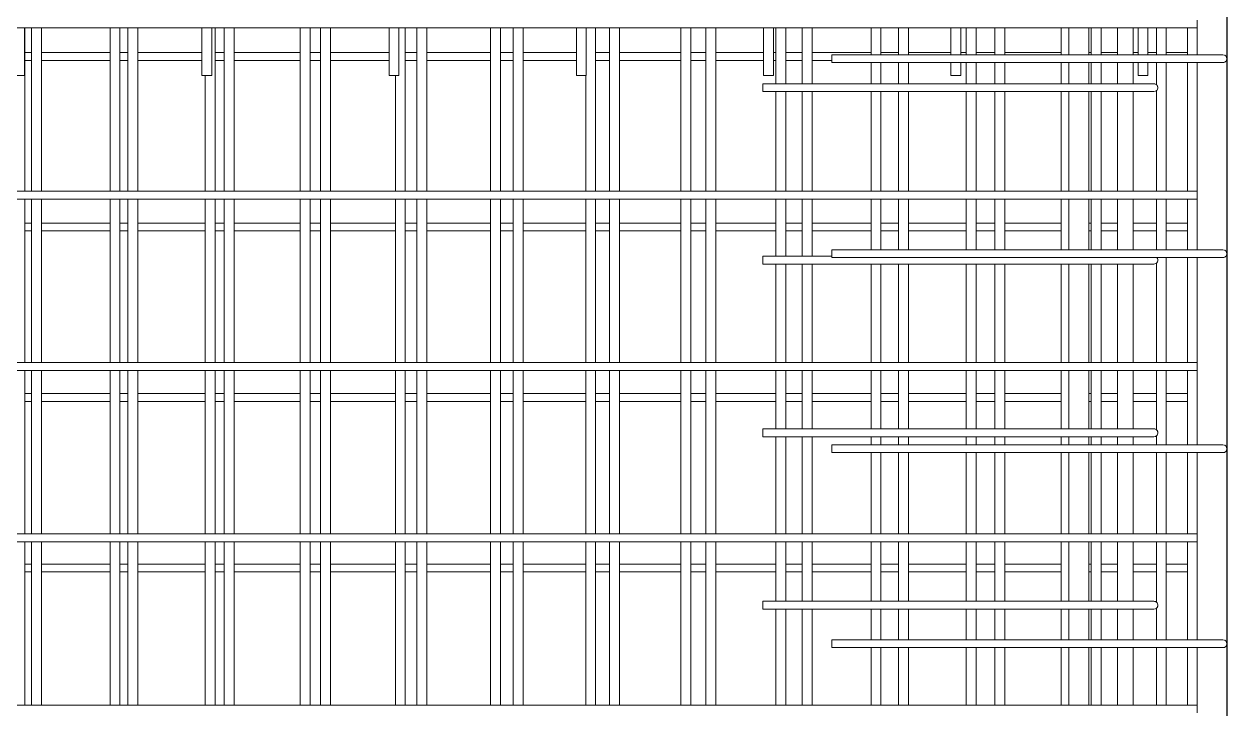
# Model space of a CAD drawing. Header units: millimetres. Extents: x 6744 to 22888, y -3063 to 10037.
# Drawn here: x 11100 to 12319, y 5755 to 6449 of the extents above; entities that cross this region are included whole.
import ezdxf

# ---------------------------------------------------------------- set-up
doc = ezdxf.new("R2010")
doc.units = ezdxf.units.MM
doc.layers.add('A-WALL', color=113, linetype='Continuous', lineweight=25)
doc.layers.add('S-RBAR', color=171, linetype='Continuous', lineweight=18)

msp = doc.modelspace()

# ---------------------------------------------------------------- linework, layer by layer
at = {"layer": 'A-WALL'}
msp.add_line((12318.56745, 6750), (12318.56745, 4105), dxfattribs=at)
at = {"layer": 'S-RBAR'}
for p, q in [((10132.56745, 6445.10214), (12288.56745, 6445.10214)), ((11100.74927, 6397), (11100.74927, 6445.10214)), ((11101.10945, 6279.54431), (11101.10945, 6445.10214)), ((11108.022, 6279.54431), (11108.022, 6445.10214)), ((11118.022, 6279.54431), (11118.022, 6445.10214)), ((11187.44562, 6279.54431), (11187.44562, 6445.10214)), ((11197.44562, 6279.54431), (11197.44562, 6445.10214)), ((11205.56745, 6279.54431), (11205.56745, 6445.10214)), ((11215.56745, 6279.54431), (11215.56745, 6445.10214)), ((11280.38564, 6397), (11280.38564, 6445.10214)), ((11290.38564, 6397), (11290.38564, 6445.10214)), ((11293.78178, 6279.54431), (11293.78178, 6445.10214)), ((11303.11291, 6279.54431), (11303.11291, 6445.10214)), ((11313.11291, 6279.54431), (11313.11291, 6445.10214)), ((11380.11794, 6279.54431), (11380.11794, 6445.10214)), ((11390.11794, 6279.54431), (11390.11794, 6445.10214)), ((11400.65836, 6279.54431), (11400.65836, 6445.10214)), ((11410.65836, 6279.54431), (11410.65836, 6445.10214)), ((11470.022, 6397), (11470.022, 6445.10214)), ((11480.022, 6397), (11480.022, 6445.10214)), ((11486.4541, 6279.54431), (11486.4541, 6445.10214)), ((11498.20382, 6279.54431), (11498.20382, 6445.10214)), ((11508.20382, 6279.54431), (11508.20382, 6445.10214)), ((11572.79026, 6279.54431), (11572.79026, 6445.10214)), ((11582.79026, 6279.54431), (11582.79026, 6445.10214)), ((11595.74927, 6279.54431), (11595.74927, 6445.10214)), ((11605.74927, 6279.54431), (11605.74927, 6445.10214)), ((11659.65836, 6397), (11659.65836, 6445.10214)), ((11669.65836, 6397), (11669.65836, 6445.10214)), ((11679.12642, 6279.54431), (11679.12642, 6445.10214)), ((11693.29473, 6279.54431), (11693.29473, 6445.10214)), ((11703.29473, 6279.54431), (11703.29473, 6445.10214)), ((11765.46258, 6279.54431), (11765.46258, 6445.10214)), ((11775.46258, 6279.54431), (11775.46258, 6445.10214)), ((11790.84018, 6279.54431), (11790.84018, 6445.10214)), ((11800.84018, 6279.54431), (11800.84018, 6445.10214)), ((11849.29473, 6397), (11849.29473, 6445.10214)), ((11859.29473, 6397), (11859.29473, 6445.10214)), ((11861.79874, 6388.59345), (11861.79874, 6445.10214)), ((11871.79874, 6388.59345), (11871.79874, 6445.10214)), ((11888.38564, 6388.59345), (11888.38564, 6445.10214)), ((11898.38564, 6388.59345), (11898.38564, 6445.10214)), ((11958.1349, 6418), (11958.1349, 6445.10214)), ((11968.1349, 6418), (11968.1349, 6445.10214)), ((11985.93109, 6418), (11985.93109, 6445.10214)), ((11995.93109, 6418), (11995.93109, 6445.10214)), ((12038.93109, 6418), (12038.93109, 6445.10214)), ((12048.93109, 6418), (12048.93109, 6445.10214)), ((12054.47106, 6418), (12054.47106, 6445.10214)), ((12064.47106, 6418), (12064.47106, 6445.10214)), ((12083.47655, 6418), (12083.47655, 6445.10214)), ((12093.47655, 6418), (12093.47655, 6445.10214)), ((12150.80722, 6418), (12150.80722, 6445.10214)), ((12158.56541, 6418), (12158.56541, 6445.10214)), ((12178.56541, 6418), (12178.56541, 6445.10214)), ((12181.022, 6418), (12181.022, 6445.10214)), ((12191.022, 6418), (12191.022, 6445.10214)), ((12207.56745, 6418), (12207.56745, 6445.10214)), ((12223.56745, 6418), (12223.56745, 6445.10214)), ((12228.56745, 6418), (12228.56745, 6445.10214)), ((12238.56745, 6418), (12238.56745, 6445.10214)), ((12247.14338, 6418), (12247.14338, 6445.10214)), ((12257.14338, 6418), (12257.14338, 6445.10214)), ((12278.56745, 6418), (12278.56745, 6445.10214)), ((12288.56745, 6445.10214), (12288.56745, 6453.10214)), ((12288.56745, 6418), (12288.56745, 6445.10214)), ((11101.10945, 6420.21154), (11108.022, 6420.21154)), ((11118.022, 6420.21154), (11187.44562, 6420.21154)), ((11197.44562, 6420.21154), (11205.56745, 6420.21154)), ((11215.56745, 6420.21154), (11280.38564, 6420.21154)), ((11293.78178, 6420.21154), (11303.11291, 6420.21154)), ((11313.11291, 6420.21154), (11380.11794, 6420.21154)), ((11390.11794, 6420.21154), (11400.65836, 6420.21154)), ((11410.65836, 6420.21154), (11470.022, 6420.21154)), ((11486.4541, 6420.21154), (11498.20382, 6420.21154)), ((11508.20382, 6420.21154), (11572.79026, 6420.21154)), ((11582.79026, 6420.21154), (11595.74927, 6420.21154)), ((11605.74927, 6420.21154), (11659.65836, 6420.21154)), ((11679.12642, 6420.21154), (11693.29473, 6420.21154)), ((11703.29473, 6420.21154), (11765.46258, 6420.21154)), ((11775.46258, 6420.21154), (11790.84018, 6420.21154)), ((11800.84018, 6420.21154), (11849.29473, 6420.21154)), ((11859.29473, 6420.21154), (11861.79874, 6420.21154)), ((11871.79874, 6420.21154), (11888.38564, 6420.21154)), ((11898.38564, 6420.21154), (11958.1349, 6420.21154)), ((11968.1349, 6420.21154), (11985.93109, 6420.21154)), ((11995.93109, 6420.21154), (12038.93109, 6420.21154)), ((12048.93109, 6420.21154), (12054.47106, 6420.21154)), ((12064.47106, 6420.21154), (12083.47655, 6420.21154)), ((12093.47655, 6420.21154), (12150.80722, 6420.21154)), ((12178.56541, 6420.21154), (12181.022, 6420.21154)), ((12191.022, 6420.21154), (12207.56745, 6420.21154)), ((12223.56745, 6420.21154), (12228.56745, 6420.21154)), ((12238.56745, 6420.21154), (12247.14338, 6420.21154)), ((12257.14338, 6420.21154), (12278.56745, 6420.21154)), ((11101.10945, 6412.21154), (11108.022, 6412.21154)), ((11118.022, 6412.21154), (11187.44562, 6412.21154)), ((11197.44562, 6412.21154), (11205.56745, 6412.21154)), ((11215.56745, 6412.21154), (11280.38564, 6412.21154)), ((11293.78178, 6412.21154), (11303.11291, 6412.21154)), ((11313.11291, 6412.21154), (11380.11794, 6412.21154)), ((11390.11794, 6412.21154), (11400.65836, 6412.21154)), ((11410.65836, 6412.21154), (11470.022, 6412.21154)), ((11486.4541, 6412.21154), (11498.20382, 6412.21154)), ((11508.20382, 6412.21154), (11572.79026, 6412.21154)), ((11582.79026, 6412.21154), (11595.74927, 6412.21154)), ((11605.74927, 6412.21154), (11659.65836, 6412.21154)), ((11679.12642, 6412.21154), (11693.29473, 6412.21154)), ((11703.29473, 6412.21154), (11765.46258, 6412.21154)), ((11775.46258, 6412.21154), (11790.84018, 6412.21154)), ((11800.84018, 6412.21154), (11849.29473, 6412.21154)), ((11859.29473, 6412.21154), (11861.79874, 6412.21154)), ((11871.79874, 6412.21154), (11888.38564, 6412.21154)), ((11898.38564, 6412.21154), (11918.56745, 6412.21154)), ((11918.56745, 6418), (12294.56745, 6418)), ((11918.56745, 6410), (11918.56745, 6418)), ((11918.56745, 6410), (12294.56745, 6410)), ((11958.1349, 6388.59345), (11958.1349, 6410)), ((11968.1349, 6388.59345), (11968.1349, 6410)), ((11985.93109, 6388.59345), (11985.93109, 6410)), ((11995.93109, 6388.59345), (11995.93109, 6410)), ((12038.93109, 6397), (12038.93109, 6410)), ((12048.93109, 6397), (12048.93109, 6410)), ((12054.47106, 6388.59345), (12054.47106, 6410)), ((12064.47106, 6388.59345), (12064.47106, 6410)), ((12083.47655, 6388.59345), (12083.47655, 6410)), ((12093.47655, 6388.59345), (12093.47655, 6410)), ((12150.80722, 6388.59345), (12150.80722, 6410)), ((12158.56541, 6388.59345), (12158.56541, 6410)), ((12178.56541, 6388.59345), (12178.56541, 6410)), ((12181.022, 6388.59345), (12181.022, 6410)), ((12191.022, 6388.59345), (12191.022, 6410)), ((12207.56745, 6388.59345), (12207.56745, 6410)), ((12223.56745, 6388.59345), (12223.56745, 6410)), ((12228.56745, 6397), (12228.56745, 6410)), ((12238.56745, 6397), (12238.56745, 6410)), ((12247.14338, 6387.30698), (12247.14338, 6410)), ((12257.14338, 6279.54431), (12257.14338, 6410)), ((12278.56745, 6279.54431), (12278.56745, 6410)), ((12288.56745, 6279.54431), (12288.56745, 6410)), ((12314.56745, 6418), (12294.56745, 6418)), ((12314.56745, 6410), (12294.56745, 6410)), ((11100.74927, 6397), (11090.74927, 6397)), ((11290.38564, 6397), (11280.38564, 6397)), ((11283.78178, 6279.54431), (11283.78178, 6397)), ((11480.022, 6397), (11470.022, 6397)), ((11476.4541, 6279.54431), (11476.4541, 6397)), ((11669.65836, 6397), (11659.65836, 6397)), ((11669.12642, 6279.54431), (11669.12642, 6397)), ((11859.29473, 6397), (11849.29473, 6397)), ((12048.93109, 6397), (12038.93109, 6397)), ((12238.56745, 6397), (12228.56745, 6397)), ((12208.56745, 6388.59345), (11848.56745, 6388.59345)), ((11848.56745, 6388.59345), (11848.56745, 6380.59345)), ((12208.56745, 6388.59345), (12244.56745, 6388.59345)), ((12208.56745, 6380.59345), (11848.56745, 6380.59345)), ((11861.79874, 6279.54431), (11861.79874, 6380.59345)), ((11871.79874, 6279.54431), (11871.79874, 6380.59345)), ((11888.38564, 6279.54431), (11888.38564, 6380.59345)), ((11898.38564, 6279.54431), (11898.38564, 6380.59345)), ((11958.1349, 6279.54431), (11958.1349, 6380.59345)), ((11968.1349, 6279.54431), (11968.1349, 6380.59345)), ((11985.93109, 6279.54431), (11985.93109, 6380.59345)), ((11995.93109, 6279.54431), (11995.93109, 6380.59345)), ((12054.47106, 6279.54431), (12054.47106, 6380.59345)), ((12064.47106, 6279.54431), (12064.47106, 6380.59345)), ((12083.47655, 6279.54431), (12083.47655, 6380.59345)), ((12093.47655, 6279.54431), (12093.47655, 6380.59345)), ((12150.80722, 6279.54431), (12150.80722, 6380.59345)), ((12158.56541, 6279.54431), (12158.56541, 6380.59345)), ((12178.56541, 6279.54431), (12178.56541, 6380.59345)), ((12181.022, 6279.54431), (12181.022, 6380.59345)), ((12191.022, 6279.54431), (12191.022, 6380.59345)), ((12207.56745, 6279.54431), (12207.56745, 6380.59345)), ((12208.56745, 6380.59345), (12244.56745, 6380.59345)), ((12223.56745, 6279.54431), (12223.56745, 6380.59345)), ((12247.14338, 6279.54431), (12247.14338, 6381.87991)), ((10132.56745, 6279.54431), (12288.56745, 6279.54431)), ((12288.56745, 6271.54431), (12288.56745, 6279.54431)), ((10132.56745, 6271.54431), (12288.56745, 6271.54431)), ((11101.10945, 6105.98649), (11101.10945, 6271.54431)), ((11108.022, 6105.98649), (11108.022, 6271.54431)), ((11118.022, 6105.98649), (11118.022, 6271.54431)), ((11187.44562, 6105.98649), (11187.44562, 6271.54431)), ((11197.44562, 6105.98649), (11197.44562, 6271.54431)), ((11205.56745, 6105.98649), (11205.56745, 6271.54431)), ((11215.56745, 6105.98649), (11215.56745, 6271.54431)), ((11283.78178, 6105.98649), (11283.78178, 6271.54431)), ((11293.78178, 6105.98649), (11293.78178, 6271.54431)), ((11303.11291, 6105.98649), (11303.11291, 6271.54431)), ((11313.11291, 6105.98649), (11313.11291, 6271.54431)), ((11380.11794, 6105.98649), (11380.11794, 6271.54431)), ((11390.11794, 6105.98649), (11390.11794, 6271.54431)), ((11400.65836, 6105.98649), (11400.65836, 6271.54431)), ((11410.65836, 6105.98649), (11410.65836, 6271.54431)), ((11476.4541, 6105.98649), (11476.4541, 6271.54431)), ((11486.4541, 6105.98649), (11486.4541, 6271.54431)), ((11498.20382, 6105.98649), (11498.20382, 6271.54431)), ((11508.20382, 6105.98649), (11508.20382, 6271.54431)), ((11572.79026, 6105.98649), (11572.79026, 6271.54431)), ((11582.79026, 6105.98649), (11582.79026, 6271.54431)), ((11595.74927, 6105.98649), (11595.74927, 6271.54431)), ((11605.74927, 6105.98649), (11605.74927, 6271.54431)), ((11669.12642, 6105.98649), (11669.12642, 6271.54431)), ((11679.12642, 6105.98649), (11679.12642, 6271.54431)), ((11693.29473, 6105.98649), (11693.29473, 6271.54431)), ((11703.29473, 6105.98649), (11703.29473, 6271.54431)), ((11765.46258, 6105.98649), (11765.46258, 6271.54431)), ((11775.46258, 6105.98649), (11775.46258, 6271.54431)), ((11790.84018, 6105.98649), (11790.84018, 6271.54431)), ((11800.84018, 6105.98649), (11800.84018, 6271.54431)), ((11861.79874, 6213.72153), (11861.79874, 6271.54431)), ((11871.79874, 6213.72153), (11871.79874, 6271.54431)), ((11888.38564, 6213.72153), (11888.38564, 6271.54431)), ((11898.38564, 6213.72153), (11898.38564, 6271.54431)), ((11958.1349, 6220.33333), (11958.1349, 6271.54431)), ((11968.1349, 6220.33333), (11968.1349, 6271.54431)), ((11985.93109, 6220.33333), (11985.93109, 6271.54431)), ((11995.93109, 6220.33333), (11995.93109, 6271.54431)), ((12054.47106, 6220.33333), (12054.47106, 6271.54431)), ((12064.47106, 6220.33333), (12064.47106, 6271.54431)), ((12083.47655, 6220.33333), (12083.47655, 6271.54431)), ((12093.47655, 6220.33333), (12093.47655, 6271.54431)), ((12150.80722, 6220.33333), (12150.80722, 6271.54431)), ((12158.56541, 6220.33333), (12158.56541, 6271.54431)), ((12178.56541, 6220.33333), (12178.56541, 6271.54431)), ((12181.022, 6220.33333), (12181.022, 6271.54431)), ((12191.022, 6220.33333), (12191.022, 6271.54431)), ((12207.56745, 6220.33333), (12207.56745, 6271.54431)), ((12223.56745, 6220.33333), (12223.56745, 6271.54431)), ((12247.14338, 6220.33333), (12247.14338, 6271.54431)), ((12257.14338, 6220.33333), (12257.14338, 6271.54431)), ((12278.56745, 6220.33333), (12278.56745, 6271.54431)), ((12288.56745, 6220.33333), (12288.56745, 6271.54431)), ((11101.10945, 6247.38462), (11108.022, 6247.38462)), ((11101.10945, 6239.38462), (11108.022, 6239.38462)), ((11118.022, 6247.38462), (11187.44562, 6247.38462)), ((11118.022, 6239.38462), (11187.44562, 6239.38462)), ((11197.44562, 6247.38462), (11205.56745, 6247.38462)), ((11197.44562, 6239.38462), (11205.56745, 6239.38462)), ((11215.56745, 6247.38462), (11283.78178, 6247.38462)), ((11215.56745, 6239.38462), (11283.78178, 6239.38462)), ((11293.78178, 6247.38462), (11303.11291, 6247.38462)), ((11293.78178, 6239.38462), (11303.11291, 6239.38462)), ((11313.11291, 6247.38462), (11380.11794, 6247.38462)), ((11313.11291, 6239.38462), (11380.11794, 6239.38462)), ((11390.11794, 6247.38462), (11400.65836, 6247.38462)), ((11390.11794, 6239.38462), (11400.65836, 6239.38462)), ((11410.65836, 6247.38462), (11476.4541, 6247.38462)), ((11410.65836, 6239.38462), (11476.4541, 6239.38462)), ((11486.4541, 6247.38462), (11498.20382, 6247.38462)), ((11486.4541, 6239.38462), (11498.20382, 6239.38462)), ((11508.20382, 6247.38462), (11572.79026, 6247.38462)), ((11508.20382, 6239.38462), (11572.79026, 6239.38462)), ((11582.79026, 6247.38462), (11595.74927, 6247.38462)), ((11582.79026, 6239.38462), (11595.74927, 6239.38462)), ((11605.74927, 6247.38462), (11669.12642, 6247.38462)), ((11605.74927, 6239.38462), (11669.12642, 6239.38462)), ((11679.12642, 6247.38462), (11693.29473, 6247.38462)), ((11679.12642, 6239.38462), (11693.29473, 6239.38462)), ((11703.29473, 6247.38462), (11765.46258, 6247.38462)), ((11703.29473, 6239.38462), (11765.46258, 6239.38462)), ((11775.46258, 6247.38462), (11790.84018, 6247.38462)), ((11775.46258, 6239.38462), (11790.84018, 6239.38462)), ((11800.84018, 6247.38462), (11861.79874, 6247.38462)), ((11800.84018, 6239.38462), (11861.79874, 6239.38462)), ((11871.79874, 6247.38462), (11888.38564, 6247.38462)), ((11871.79874, 6239.38462), (11888.38564, 6239.38462)), ((11898.38564, 6247.38462), (11958.1349, 6247.38462)), ((11898.38564, 6239.38462), (11958.1349, 6239.38462)), ((11968.1349, 6247.38462), (11985.93109, 6247.38462)), ((11968.1349, 6239.38462), (11985.93109, 6239.38462)), ((11995.93109, 6247.38462), (12054.47106, 6247.38462)), ((11995.93109, 6239.38462), (12054.47106, 6239.38462)), ((12064.47106, 6247.38462), (12083.47655, 6247.38462)), ((12064.47106, 6239.38462), (12083.47655, 6239.38462)), ((12093.47655, 6247.38462), (12150.80722, 6247.38462)), ((12093.47655, 6239.38462), (12150.80722, 6239.38462)), ((12178.56541, 6247.38462), (12181.022, 6247.38462)), ((12178.56541, 6239.38462), (12181.022, 6239.38462)), ((12191.022, 6247.38462), (12207.56745, 6247.38462)), ((12191.022, 6239.38462), (12207.56745, 6239.38462)), ((12223.56745, 6247.38462), (12247.14338, 6247.38462)), ((12223.56745, 6239.38462), (12247.14338, 6239.38462)), ((12257.14338, 6247.38462), (12278.56745, 6247.38462)), ((12257.14338, 6239.38462), (12278.56745, 6239.38462)), ((11918.56745, 6213.72153), (11848.56745, 6213.72153)), ((11848.56745, 6213.72153), (11848.56745, 6205.72153)), ((11918.56745, 6220.33333), (12294.56745, 6220.33333)), ((11918.56745, 6212.33333), (11918.56745, 6220.33333)), ((12314.56745, 6220.33333), (12294.56745, 6220.33333)), ((12208.56745, 6205.72153), (11848.56745, 6205.72153)), ((11861.79874, 6105.98649), (11861.79874, 6205.72153)), ((11871.79874, 6105.98649), (11871.79874, 6205.72153)), ((11888.38564, 6105.98649), (11888.38564, 6205.72153)), ((11898.38564, 6105.98649), (11898.38564, 6205.72153)), ((11918.56745, 6212.33333), (12294.56745, 6212.33333)), ((11958.1349, 6105.98649), (11958.1349, 6205.72153)), ((11968.1349, 6105.98649), (11968.1349, 6205.72153)), ((11985.93109, 6105.98649), (11985.93109, 6205.72153)), ((11995.93109, 6105.98649), (11995.93109, 6205.72153)), ((12054.47106, 6105.98649), (12054.47106, 6205.72153)), ((12064.47106, 6105.98649), (12064.47106, 6205.72153)), ((12083.47655, 6105.98649), (12083.47655, 6205.72153)), ((12093.47655, 6105.98649), (12093.47655, 6205.72153)), ((12150.80722, 6105.98649), (12150.80722, 6205.72153)), ((12158.56541, 6105.98649), (12158.56541, 6205.72153)), ((12178.56541, 6105.98649), (12178.56541, 6205.72153)), ((12181.022, 6105.98649), (12181.022, 6205.72153)), ((12191.022, 6105.98649), (12191.022, 6205.72153)), ((12207.56745, 6105.98649), (12207.56745, 6205.72153)), ((12208.56745, 6205.72153), (12244.56745, 6205.72153)), ((12223.56745, 6105.98649), (12223.56745, 6205.72153)), ((12247.14338, 6105.98649), (12247.14338, 6207.00799)), ((12257.14338, 6105.98649), (12257.14338, 6212.33333)), ((12278.56745, 6105.98649), (12278.56745, 6212.33333)), ((12288.56745, 6105.98649), (12288.56745, 6212.33333)), ((12314.56745, 6212.33333), (12294.56745, 6212.33333)), ((10132.56745, 6105.98649), (12288.56745, 6105.98649)), ((12288.56745, 6097.98649), (12288.56745, 6105.98649)), ((10132.56745, 6097.98649), (12288.56745, 6097.98649)), ((11101.10945, 5932.42866), (11101.10945, 6097.98649)), ((11108.022, 5932.42866), (11108.022, 6097.98649)), ((11118.022, 5932.42866), (11118.022, 6097.98649)), ((11187.44562, 5932.42866), (11187.44562, 6097.98649)), ((11197.44562, 5932.42866), (11197.44562, 6097.98649)), ((11205.56745, 5932.42866), (11205.56745, 6097.98649)), ((11215.56745, 5932.42866), (11215.56745, 6097.98649)), ((11283.78178, 5932.42866), (11283.78178, 6097.98649)), ((11293.78178, 5932.42866), (11293.78178, 6097.98649)), ((11303.11291, 5932.42866), (11303.11291, 6097.98649)), ((11313.11291, 5932.42866), (11313.11291, 6097.98649)), ((11380.11794, 5932.42866), (11380.11794, 6097.98649)), ((11390.11794, 5932.42866), (11390.11794, 6097.98649)), ((11400.65836, 5932.42866), (11400.65836, 6097.98649)), ((11410.65836, 5932.42866), (11410.65836, 6097.98649)), ((11476.4541, 5932.42866), (11476.4541, 6097.98649)), ((11486.4541, 5932.42866), (11486.4541, 6097.98649)), ((11498.20382, 5932.42866), (11498.20382, 6097.98649)), ((11508.20382, 5932.42866), (11508.20382, 6097.98649)), ((11572.79026, 5932.42866), (11572.79026, 6097.98649)), ((11582.79026, 5932.42866), (11582.79026, 6097.98649)), ((11595.74927, 5932.42866), (11595.74927, 6097.98649)), ((11605.74927, 5932.42866), (11605.74927, 6097.98649)), ((11669.12642, 5932.42866), (11669.12642, 6097.98649)), ((11679.12642, 5932.42866), (11679.12642, 6097.98649)), ((11693.29473, 5932.42866), (11693.29473, 6097.98649)), ((11703.29473, 5932.42866), (11703.29473, 6097.98649)), ((11765.46258, 5932.42866), (11765.46258, 6097.98649)), ((11775.46258, 5932.42866), (11775.46258, 6097.98649)), ((11790.84018, 5932.42866), (11790.84018, 6097.98649)), ((11800.84018, 5932.42866), (11800.84018, 6097.98649)), ((11861.79874, 6038.84962), (11861.79874, 6097.98649)), ((11871.79874, 6038.84962), (11871.79874, 6097.98649)), ((11888.38564, 6038.84962), (11888.38564, 6097.98649)), ((11898.38564, 6038.84962), (11898.38564, 6097.98649)), ((11958.1349, 6038.84962), (11958.1349, 6097.98649)), ((11968.1349, 6038.84962), (11968.1349, 6097.98649)), ((11985.93109, 6038.84962), (11985.93109, 6097.98649)), ((11995.93109, 6038.84962), (11995.93109, 6097.98649)), ((12054.47106, 6038.84962), (12054.47106, 6097.98649)), ((12064.47106, 6038.84962), (12064.47106, 6097.98649)), ((12083.47655, 6038.84962), (12083.47655, 6097.98649)), ((12093.47655, 6038.84962), (12093.47655, 6097.98649)), ((12150.80722, 6038.84962), (12150.80722, 6097.98649)), ((12158.56541, 6038.84962), (12158.56541, 6097.98649)), ((12178.56541, 6038.84962), (12178.56541, 6097.98649)), ((12181.022, 6038.84962), (12181.022, 6097.98649)), ((12191.022, 6038.84962), (12191.022, 6097.98649)), ((12207.56745, 6038.84962), (12207.56745, 6097.98649)), ((12223.56745, 6038.84962), (12223.56745, 6097.98649)), ((12247.14338, 6037.56316), (12247.14338, 6097.98649)), ((12257.14338, 6022.66667), (12257.14338, 6097.98649)), ((12278.56745, 6022.66667), (12278.56745, 6097.98649)), ((12288.56745, 6022.66667), (12288.56745, 6097.98649)), ((11101.10945, 6074.55769), (11108.022, 6074.55769)), ((11118.022, 6074.55769), (11187.44562, 6074.55769)), ((11197.44562, 6074.55769), (11205.56745, 6074.55769)), ((11215.56745, 6074.55769), (11283.78178, 6074.55769)), ((11293.78178, 6074.55769), (11303.11291, 6074.55769)), ((11313.11291, 6074.55769), (11380.11794, 6074.55769)), ((11390.11794, 6074.55769), (11400.65836, 6074.55769)), ((11410.65836, 6074.55769), (11476.4541, 6074.55769)), ((11486.4541, 6074.55769), (11498.20382, 6074.55769)), ((11508.20382, 6074.55769), (11572.79026, 6074.55769)), ((11582.79026, 6074.55769), (11595.74927, 6074.55769)), ((11605.74927, 6074.55769), (11669.12642, 6074.55769)), ((11679.12642, 6074.55769), (11693.29473, 6074.55769)), ((11703.29473, 6074.55769), (11765.46258, 6074.55769)), ((11775.46258, 6074.55769), (11790.84018, 6074.55769)), ((11800.84018, 6074.55769), (11861.79874, 6074.55769)), ((11871.79874, 6074.55769), (11888.38564, 6074.55769)), ((11898.38564, 6074.55769), (11958.1349, 6074.55769)), ((11968.1349, 6074.55769), (11985.93109, 6074.55769)), ((11995.93109, 6074.55769), (12054.47106, 6074.55769)), ((12064.47106, 6074.55769), (12083.47655, 6074.55769)), ((12093.47655, 6074.55769), (12150.80722, 6074.55769)), ((12178.56541, 6074.55769), (12181.022, 6074.55769)), ((12191.022, 6074.55769), (12207.56745, 6074.55769)), ((12223.56745, 6074.55769), (12247.14338, 6074.55769)), ((12257.14338, 6074.55769), (12278.56745, 6074.55769)), ((11101.10945, 6066.55769), (11108.022, 6066.55769)), ((11118.022, 6066.55769), (11187.44562, 6066.55769)), ((11197.44562, 6066.55769), (11205.56745, 6066.55769)), ((11215.56745, 6066.55769), (11283.78178, 6066.55769)), ((11293.78178, 6066.55769), (11303.11291, 6066.55769)), ((11313.11291, 6066.55769), (11380.11794, 6066.55769)), ((11390.11794, 6066.55769), (11400.65836, 6066.55769)), ((11410.65836, 6066.55769), (11476.4541, 6066.55769)), ((11486.4541, 6066.55769), (11498.20382, 6066.55769)), ((11508.20382, 6066.55769), (11572.79026, 6066.55769)), ((11582.79026, 6066.55769), (11595.74927, 6066.55769)), ((11605.74927, 6066.55769), (11669.12642, 6066.55769)), ((11679.12642, 6066.55769), (11693.29473, 6066.55769)), ((11703.29473, 6066.55769), (11765.46258, 6066.55769)), ((11775.46258, 6066.55769), (11790.84018, 6066.55769)), ((11800.84018, 6066.55769), (11861.79874, 6066.55769)), ((11871.79874, 6066.55769), (11888.38564, 6066.55769)), ((11898.38564, 6066.55769), (11958.1349, 6066.55769)), ((11968.1349, 6066.55769), (11985.93109, 6066.55769)), ((11995.93109, 6066.55769), (12054.47106, 6066.55769)), ((12064.47106, 6066.55769), (12083.47655, 6066.55769)), ((12093.47655, 6066.55769), (12150.80722, 6066.55769)), ((12178.56541, 6066.55769), (12181.022, 6066.55769)), ((12191.022, 6066.55769), (12207.56745, 6066.55769)), ((12223.56745, 6066.55769), (12247.14338, 6066.55769)), ((12257.14338, 6066.55769), (12278.56745, 6066.55769)), ((12208.56745, 6038.84962), (11848.56745, 6038.84962)), ((11848.56745, 6038.84962), (11848.56745, 6030.84962)), ((12208.56745, 6030.84962), (11848.56745, 6030.84962)), ((11861.79874, 5932.42866), (11861.79874, 6030.84962)), ((11871.79874, 5932.42866), (11871.79874, 6030.84962)), ((11888.38564, 5932.42866), (11888.38564, 6030.84962)), ((11898.38564, 5932.42866), (11898.38564, 6030.84962)), ((11958.1349, 6022.66667), (11958.1349, 6030.84962)), ((11968.1349, 6022.66667), (11968.1349, 6030.84962)), ((11985.93109, 6022.66667), (11985.93109, 6030.84962)), ((11995.93109, 6022.66667), (11995.93109, 6030.84962)), ((12054.47106, 6022.66667), (12054.47106, 6030.84962)), ((12064.47106, 6022.66667), (12064.47106, 6030.84962)), ((12083.47655, 6022.66667), (12083.47655, 6030.84962)), ((12093.47655, 6022.66667), (12093.47655, 6030.84962)), ((12150.80722, 6022.66667), (12150.80722, 6030.84962)), ((12158.56541, 6022.66667), (12158.56541, 6030.84962)), ((12178.56541, 6022.66667), (12178.56541, 6030.84962)), ((12181.022, 6022.66667), (12181.022, 6030.84962)), ((12191.022, 6022.66667), (12191.022, 6030.84962)), ((12207.56745, 6022.66667), (12207.56745, 6030.84962)), ((12208.56745, 6038.84962), (12244.56745, 6038.84962)), ((12208.56745, 6030.84962), (12244.56745, 6030.84962)), ((12223.56745, 6022.66667), (12223.56745, 6030.84962)), ((12247.14338, 6022.66667), (12247.14338, 6032.13608)), ((11918.56745, 6022.66667), (12294.56745, 6022.66667)), ((11918.56745, 6014.66667), (11918.56745, 6022.66667)), ((12314.56745, 6022.66667), (12294.56745, 6022.66667)), ((11918.56745, 6014.66667), (12294.56745, 6014.66667)), ((11958.1349, 5932.42866), (11958.1349, 6014.66667)), ((11968.1349, 5932.42866), (11968.1349, 6014.66667)), ((11985.93109, 5932.42866), (11985.93109, 6014.66667)), ((11995.93109, 5932.42866), (11995.93109, 6014.66667)), ((12054.47106, 5932.42866), (12054.47106, 6014.66667)), ((12064.47106, 5932.42866), (12064.47106, 6014.66667)), ((12083.47655, 5932.42866), (12083.47655, 6014.66667)), ((12093.47655, 5932.42866), (12093.47655, 6014.66667)), ((12150.80722, 5932.42866), (12150.80722, 6014.66667)), ((12158.56541, 5932.42866), (12158.56541, 6014.66667)), ((12178.56541, 5932.42866), (12178.56541, 6014.66667)), ((12181.022, 5932.42866), (12181.022, 6014.66667)), ((12191.022, 5932.42866), (12191.022, 6014.66667)), ((12207.56745, 5932.42866), (12207.56745, 6014.66667)), ((12223.56745, 5932.42866), (12223.56745, 6014.66667)), ((12247.14338, 5932.42866), (12247.14338, 6014.66667)), ((12257.14338, 5932.42866), (12257.14338, 6014.66667)), ((12278.56745, 5932.42866), (12278.56745, 6014.66667)), ((12288.56745, 5932.42866), (12288.56745, 6014.66667)), ((12314.56745, 6014.66667), (12294.56745, 6014.66667)), ((10132.56745, 5932.42866), (12288.56745, 5932.42866)), ((10132.56745, 5924.42866), (12288.56745, 5924.42866)), ((11101.10945, 5758.87084), (11101.10945, 5924.42866)), ((11108.022, 5758.87084), (11108.022, 5924.42866)), ((11118.022, 5758.87084), (11118.022, 5924.42866)), ((11187.44562, 5758.87084), (11187.44562, 5924.42866)), ((11197.44562, 5758.87084), (11197.44562, 5924.42866)), ((11205.56745, 5758.87084), (11205.56745, 5924.42866)), ((11215.56745, 5758.87084), (11215.56745, 5924.42866)), ((11283.78178, 5758.87084), (11283.78178, 5924.42866)), ((11293.78178, 5758.87084), (11293.78178, 5924.42866)), ((11303.11291, 5758.87084), (11303.11291, 5924.42866)), ((11313.11291, 5758.87084), (11313.11291, 5924.42866)), ((11380.11794, 5758.87084), (11380.11794, 5924.42866)), ((11390.11794, 5758.87084), (11390.11794, 5924.42866)), ((11400.65836, 5758.87084), (11400.65836, 5924.42866)), ((11410.65836, 5758.87084), (11410.65836, 5924.42866)), ((11476.4541, 5758.87084), (11476.4541, 5924.42866)), ((11486.4541, 5758.87084), (11486.4541, 5924.42866)), ((11498.20382, 5758.87084), (11498.20382, 5924.42866)), ((11508.20382, 5758.87084), (11508.20382, 5924.42866)), ((11572.79026, 5758.87084), (11572.79026, 5924.42866)), ((11582.79026, 5758.87084), (11582.79026, 5924.42866)), ((11595.74927, 5758.87084), (11595.74927, 5924.42866)), ((11605.74927, 5758.87084), (11605.74927, 5924.42866)), ((11669.12642, 5758.87084), (11669.12642, 5924.42866)), ((11679.12642, 5758.87084), (11679.12642, 5924.42866)), ((11693.29473, 5758.87084), (11693.29473, 5924.42866)), ((11703.29473, 5758.87084), (11703.29473, 5924.42866)), ((11765.46258, 5758.87084), (11765.46258, 5924.42866)), ((11775.46258, 5758.87084), (11775.46258, 5924.42866)), ((11790.84018, 5758.87084), (11790.84018, 5924.42866)), ((11800.84018, 5758.87084), (11800.84018, 5924.42866)), ((11861.79874, 5863.9777), (11861.79874, 5924.42866)), ((11871.79874, 5863.9777), (11871.79874, 5924.42866)), ((11888.38564, 5863.9777), (11888.38564, 5924.42866)), ((11898.38564, 5863.9777), (11898.38564, 5924.42866)), ((11958.1349, 5863.9777), (11958.1349, 5924.42866)), ((11968.1349, 5863.9777), (11968.1349, 5924.42866)), ((11985.93109, 5863.9777), (11985.93109, 5924.42866)), ((11995.93109, 5863.9777), (11995.93109, 5924.42866)), ((12054.47106, 5863.9777), (12054.47106, 5924.42866)), ((12064.47106, 5863.9777), (12064.47106, 5924.42866)), ((12083.47655, 5863.9777), (12083.47655, 5924.42866)), ((12093.47655, 5863.9777), (12093.47655, 5924.42866)), ((12150.80722, 5863.9777), (12150.80722, 5924.42866)), ((12158.56541, 5863.9777), (12158.56541, 5924.42866)), ((12178.56541, 5863.9777), (12178.56541, 5924.42866)), ((12181.022, 5863.9777), (12181.022, 5924.42866)), ((12191.022, 5863.9777), (12191.022, 5924.42866)), ((12207.56745, 5863.9777), (12207.56745, 5924.42866)), ((12223.56745, 5863.9777), (12223.56745, 5924.42866)), ((12247.14338, 5862.69124), (12247.14338, 5924.42866)), ((12257.14338, 5825), (12257.14338, 5924.42866)), ((12278.56745, 5825), (12278.56745, 5924.42866)), ((12288.56745, 5924.42866), (12288.56745, 5932.42866)), ((12288.56745, 5825), (12288.56745, 5924.42866)), ((11101.10945, 5901.73077), (11108.022, 5901.73077)), ((11118.022, 5901.73077), (11187.44562, 5901.73077)), ((11197.44562, 5901.73077), (11205.56745, 5901.73077)), ((11215.56745, 5901.73077), (11283.78178, 5901.73077)), ((11293.78178, 5901.73077), (11303.11291, 5901.73077)), ((11313.11291, 5901.73077), (11380.11794, 5901.73077)), ((11390.11794, 5901.73077), (11400.65836, 5901.73077)), ((11410.65836, 5901.73077), (11476.4541, 5901.73077)), ((11486.4541, 5901.73077), (11498.20382, 5901.73077)), ((11508.20382, 5901.73077), (11572.79026, 5901.73077)), ((11582.79026, 5901.73077), (11595.74927, 5901.73077)), ((11605.74927, 5901.73077), (11669.12642, 5901.73077)), ((11679.12642, 5901.73077), (11693.29473, 5901.73077)), ((11703.29473, 5901.73077), (11765.46258, 5901.73077)), ((11775.46258, 5901.73077), (11790.84018, 5901.73077)), ((11800.84018, 5901.73077), (11861.79874, 5901.73077)), ((11871.79874, 5901.73077), (11888.38564, 5901.73077)), ((11898.38564, 5901.73077), (11958.1349, 5901.73077)), ((11968.1349, 5901.73077), (11985.93109, 5901.73077)), ((11995.93109, 5901.73077), (12054.47106, 5901.73077)), ((12064.47106, 5901.73077), (12083.47655, 5901.73077)), ((12093.47655, 5901.73077), (12150.80722, 5901.73077)), ((12178.56541, 5901.73077), (12181.022, 5901.73077)), ((12191.022, 5901.73077), (12207.56745, 5901.73077)), ((12223.56745, 5901.73077), (12247.14338, 5901.73077)), ((12257.14338, 5901.73077), (12278.56745, 5901.73077)), ((11101.10945, 5893.73077), (11108.022, 5893.73077)), ((11118.022, 5893.73077), (11187.44562, 5893.73077)), ((11197.44562, 5893.73077), (11205.56745, 5893.73077)), ((11215.56745, 5893.73077), (11283.78178, 5893.73077)), ((11293.78178, 5893.73077), (11303.11291, 5893.73077)), ((11313.11291, 5893.73077), (11380.11794, 5893.73077)), ((11390.11794, 5893.73077), (11400.65836, 5893.73077)), ((11410.65836, 5893.73077), (11476.4541, 5893.73077)), ((11486.4541, 5893.73077), (11498.20382, 5893.73077)), ((11508.20382, 5893.73077), (11572.79026, 5893.73077)), ((11582.79026, 5893.73077), (11595.74927, 5893.73077)), ((11605.74927, 5893.73077), (11669.12642, 5893.73077)), ((11679.12642, 5893.73077), (11693.29473, 5893.73077)), ((11703.29473, 5893.73077), (11765.46258, 5893.73077)), ((11775.46258, 5893.73077), (11790.84018, 5893.73077)), ((11800.84018, 5893.73077), (11861.79874, 5893.73077)), ((11871.79874, 5893.73077), (11888.38564, 5893.73077)), ((11898.38564, 5893.73077), (11958.1349, 5893.73077)), ((11968.1349, 5893.73077), (11985.93109, 5893.73077)), ((11995.93109, 5893.73077), (12054.47106, 5893.73077)), ((12064.47106, 5893.73077), (12083.47655, 5893.73077)), ((12093.47655, 5893.73077), (12150.80722, 5893.73077)), ((12178.56541, 5893.73077), (12181.022, 5893.73077)), ((12191.022, 5893.73077), (12207.56745, 5893.73077)), ((12223.56745, 5893.73077), (12247.14338, 5893.73077)), ((12257.14338, 5893.73077), (12278.56745, 5893.73077)), ((12208.56745, 5863.9777), (11848.56745, 5863.9777)), ((11848.56745, 5863.9777), (11848.56745, 5855.9777)), ((12208.56745, 5863.9777), (12244.56745, 5863.9777)), ((12208.56745, 5855.9777), (11848.56745, 5855.9777)), ((11861.79874, 5758.87084), (11861.79874, 5855.9777)), ((11871.79874, 5758.87084), (11871.79874, 5855.9777)), ((11888.38564, 5758.87084), (11888.38564, 5855.9777)), ((11898.38564, 5758.87084), (11898.38564, 5855.9777)), ((11958.1349, 5825), (11958.1349, 5855.9777)), ((11968.1349, 5825), (11968.1349, 5855.9777)), ((11985.93109, 5825), (11985.93109, 5855.9777)), ((11995.93109, 5825), (11995.93109, 5855.9777)), ((12054.47106, 5825), (12054.47106, 5855.9777)), ((12064.47106, 5825), (12064.47106, 5855.9777)), ((12083.47655, 5825), (12083.47655, 5855.9777)), ((12093.47655, 5825), (12093.47655, 5855.9777)), ((12150.80722, 5825), (12150.80722, 5855.9777)), ((12158.56541, 5825), (12158.56541, 5855.9777)), ((12178.56541, 5825), (12178.56541, 5855.9777)), ((12181.022, 5825), (12181.022, 5855.9777)), ((12191.022, 5825), (12191.022, 5855.9777)), ((12207.56745, 5825), (12207.56745, 5855.9777)), ((12208.56745, 5855.9777), (12244.56745, 5855.9777)), ((12223.56745, 5825), (12223.56745, 5855.9777)), ((12247.14338, 5825), (12247.14338, 5857.26417)), ((11918.56745, 5825), (12294.56745, 5825)), ((11918.56745, 5817), (11918.56745, 5825)), ((12314.56745, 5825), (12294.56745, 5825)), ((11918.56745, 5817), (12294.56745, 5817)), ((11958.1349, 5758.87084), (11958.1349, 5817)), ((11968.1349, 5758.87084), (11968.1349, 5817)), ((11985.93109, 5758.87084), (11985.93109, 5817)), ((11995.93109, 5758.87084), (11995.93109, 5817)), ((12054.47106, 5758.87084), (12054.47106, 5817)), ((12064.47106, 5758.87084), (12064.47106, 5817)), ((12083.47655, 5758.87084), (12083.47655, 5817)), ((12093.47655, 5758.87084), (12093.47655, 5817)), ((12150.80722, 5758.87084), (12150.80722, 5817)), ((12158.56541, 5758.87084), (12158.56541, 5817)), ((12178.56541, 5758.87084), (12178.56541, 5817)), ((12181.022, 5758.87084), (12181.022, 5817)), ((12191.022, 5758.87084), (12191.022, 5817)), ((12207.56745, 5758.87084), (12207.56745, 5817)), ((12223.56745, 5758.87084), (12223.56745, 5817)), ((12247.14338, 5758.87084), (12247.14338, 5817)), ((12257.14338, 5758.87084), (12257.14338, 5817)), ((12278.56745, 5758.87084), (12278.56745, 5817)), ((12288.56745, 5758.87084), (12288.56745, 5817)), ((12314.56745, 5817), (12294.56745, 5817)), ((10132.56745, 5758.87084), (12288.56745, 5758.87084)), ((12288.56745, 5750.87084), (12288.56745, 5758.87084))]:
    msp.add_line(p, q, dxfattribs=at)
for centre, start, end in [((12314.56745, 6414), 270, 90), ((12314.56745, 6414), 270, 285), ((12314.56745, 6414), 15, 60), ((12314.56745, 6414), 300, 345), ((12244.56745, 6384.59345), 75, 90), ((12244.56745, 6384.59345), 270, 90), ((12244.56745, 6384.59345), 15, 60), ((12244.56745, 6384.59345), 300, 345), ((12314.56745, 6216.33333), 270, 90), ((12314.56745, 6216.33333), 15, 60), ((12314.56745, 6216.33333), 300, 345), ((12244.56745, 6209.72153), 270, 41.07764662), ((12244.56745, 6209.72153), 300, 345), ((12244.56745, 6209.72153), 15, 41.07764662), ((12314.56745, 6216.33333), 270, 285), ((12244.56745, 6034.84962), 75, 90), ((12244.56745, 6034.84962), 270, 90), ((12244.56745, 6034.84962), 15, 60), ((12244.56745, 6034.84962), 300, 345), ((12314.56745, 6018.66667), 270, 90), ((12314.56745, 6018.66667), 15, 60), ((12314.56745, 6018.66667), 270, 285), ((12314.56745, 6018.66667), 300, 345), ((12244.56745, 5859.9777), 75, 90), ((12244.56745, 5859.9777), 270, 90), ((12244.56745, 5859.9777), 15, 60), ((12244.56745, 5859.9777), 300, 345), ((12314.56745, 5821), 270, 90), ((12314.56745, 5821), 15, 60), ((12314.56745, 5821), 270, 285), ((12314.56745, 5821), 300, 345)]:
    msp.add_arc(centre, 4, start, end, dxfattribs=at)

doc.saveas('drawing.dxf')
